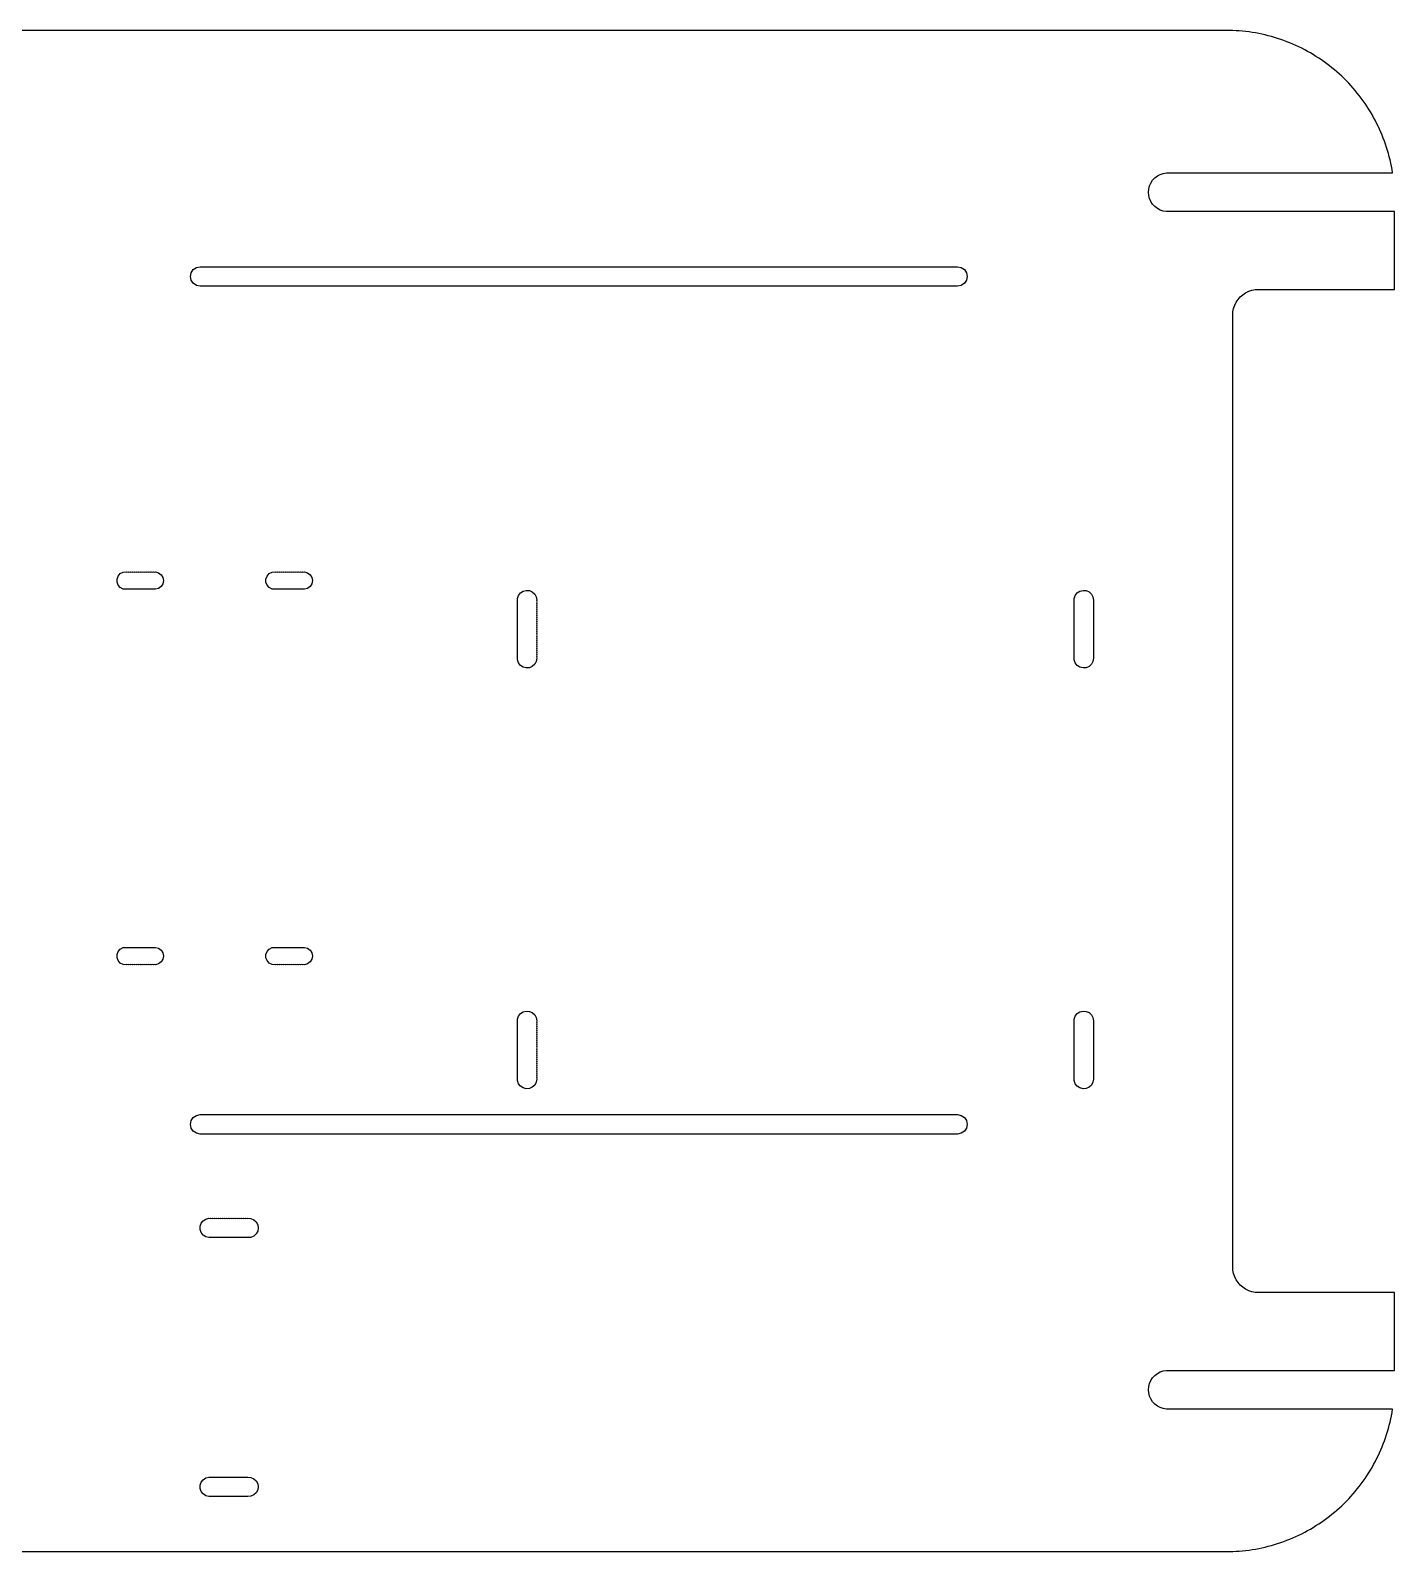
# Model space of a CAD drawing. Header units: metres. Extents: x 0 to 530, y -10 to 225.
# Drawn here: x 319.3 to 530, y -10 to 225 of the extents above; entities that cross this region are included whole.
import ezdxf

# ---------------------------------------------------------------- set-up
doc = ezdxf.new("R2010")
doc.units = ezdxf.units.M

msp = doc.modelspace()

# ---------------------------------------------------------------- linework, layer by layer
for p, q in [((504, 225), (26, 225)), ((504.504, 224.995), (504, 225)), ((505.008, 224.98), (504.504, 224.995)), ((505.512, 224.956), (505.008, 224.98)), ((506.015, 224.922), (505.512, 224.956)), ((506.517, 224.878), (506.015, 224.922)), ((507.018, 224.824), (506.517, 224.878)), ((507.519, 224.761), (507.018, 224.824)), ((508.017, 224.688), (507.519, 224.761)), ((508.515, 224.605), (508.017, 224.688)), ((509.011, 224.513), (508.515, 224.605)), ((509.504, 224.411), (509.011, 224.513)), ((509.996, 224.299), (509.504, 224.411)), ((510.485, 224.178), (509.996, 224.299)), ((510.972, 224.048), (510.485, 224.178)), ((511.457, 223.908), (510.972, 224.048)), ((511.938, 223.758), (511.457, 223.908)), ((512.417, 223.6), (511.938, 223.758)), ((512.893, 223.432), (512.417, 223.6)), ((513.365, 223.255), (512.893, 223.432)), ((513.833, 223.069), (513.365, 223.255)), ((514.298, 222.874), (513.833, 223.069)), ((514.759, 222.669), (514.298, 222.874)), ((515.216, 222.456), (514.759, 222.669)), ((515.669, 222.234), (515.216, 222.456)), ((516.117, 222.004), (515.669, 222.234)), ((516.561, 221.765), (516.117, 222.004)), ((517, 221.517), (516.561, 221.765)), ((517.434, 221.26), (517, 221.517)), ((517.863, 220.996), (517.434, 221.26)), ((518.287, 220.723), (517.863, 220.996)), ((518.706, 220.442), (518.287, 220.723)), ((519.119, 220.152), (518.706, 220.442)), ((519.526, 219.855), (519.119, 220.152)), ((519.928, 219.55), (519.526, 219.855)), ((520.323, 219.237), (519.928, 219.55)), ((520.712, 218.917), (520.323, 219.237)), ((521.096, 218.589), (520.712, 218.917)), ((521.472, 218.254), (521.096, 218.589)), ((521.842, 217.912), (521.472, 218.254)), ((522.206, 217.562), (521.842, 217.912)), ((522.562, 217.206), (522.206, 217.562)), ((522.912, 216.842), (522.562, 217.206)), ((523.254, 216.472), (522.912, 216.842)), ((523.589, 216.096), (523.254, 216.472)), ((523.917, 215.712), (523.589, 216.096)), ((524.237, 215.323), (523.917, 215.712)), ((524.55, 214.928), (524.237, 215.323)), ((524.855, 214.526), (524.55, 214.928)), ((525.152, 214.119), (524.855, 214.526)), ((525.442, 213.706), (525.152, 214.119)), ((525.723, 213.287), (525.442, 213.706)), ((525.996, 212.863), (525.723, 213.287)), ((526.26, 212.434), (525.996, 212.863)), ((526.517, 212), (526.26, 212.434)), ((526.765, 211.561), (526.517, 212)), ((527.004, 211.117), (526.765, 211.561)), ((527.234, 210.669), (527.004, 211.117)), ((527.456, 210.216), (527.234, 210.669)), ((527.669, 209.759), (527.456, 210.216)), ((527.874, 209.298), (527.669, 209.759)), ((528.069, 208.833), (527.874, 209.298)), ((528.255, 208.365), (528.069, 208.833)), ((528.432, 207.893), (528.255, 208.365)), ((528.6, 207.417), (528.432, 207.893)), ((528.758, 206.938), (528.6, 207.417)), ((528.908, 206.457), (528.758, 206.938)), ((529.048, 205.972), (528.908, 206.457)), ((529.178, 205.485), (529.048, 205.972)), ((529.299, 204.996), (529.178, 205.485)), ((529.411, 204.504), (529.299, 204.996)), ((529.513, 204.011), (529.411, 204.504)), ((492.633, 201.843), (492.968, 202.207)), ((492.968, 202.207), (493.359, 202.511)), ((493.359, 202.511), (493.795, 202.747)), ((493.795, 202.747), (494.264, 202.908)), ((494.264, 202.908), (494.752, 202.99)), ((494.752, 202.99), (529.692, 202.99)), ((529.605, 203.515), (529.513, 204.011)), ((529.688, 203.017), (529.605, 203.515)), ((529.692, 202.99), (529.688, 203.017)), ((492, 200), (492.041, 200.494)), ((492.041, 199.506), (492, 200)), ((492.041, 200.494), (492.163, 200.974)), ((492.163, 200.974), (492.362, 201.428)), ((492.362, 201.428), (492.633, 201.843)), ((492.163, 199.026), (492.041, 199.506)), ((492.362, 198.572), (492.163, 199.026)), ((492.633, 198.157), (492.362, 198.572)), ((492.968, 197.793), (492.633, 198.157)), ((493.359, 197.488), (492.968, 197.793)), ((493.795, 197.253), (493.359, 197.488)), ((494.264, 197.092), (493.795, 197.253)), ((494.752, 197.01), (494.264, 197.092)), ((530, 197.01), (494.752, 197.01)), ((530, 185), (530, 197.01)), ((344.114, 187.574), (344.439, 188.061)), ((344.439, 188.061), (344.926, 188.386)), ((344.926, 188.386), (345.5, 188.5)), ((345.5, 188.5), (462.5, 188.5)), ((462.5, 188.5), (463.074, 188.386)), ((463.074, 188.386), (463.561, 188.061)), ((463.561, 188.061), (463.886, 187.574)), ((344, 187), (344.114, 187.574)), ((344.114, 186.426), (344, 187)), ((344.439, 185.939), (344.114, 186.426)), ((344.926, 185.614), (344.439, 185.939)), ((463.561, 185.939), (463.074, 185.614)), ((463.886, 186.426), (463.561, 185.939)), ((463.886, 187.574), (464, 187)), ((464, 187), (463.886, 186.426)), ((345.5, 185.5), (344.926, 185.614)), ((462.5, 185.5), (345.5, 185.5)), ((463.074, 185.614), (462.5, 185.5)), ((505.536, 183), (505.827, 183.435)), ((505.827, 183.435), (506.172, 183.828)), ((506.172, 183.828), (506.565, 184.173)), ((506.565, 184.173), (507, 184.464)), ((507, 184.464), (507.469, 184.696)), ((507.469, 184.696), (507.965, 184.864)), ((507.965, 184.864), (508.478, 184.966)), ((508.478, 184.966), (509, 185)), ((509, 185), (530, 185)), ((505, 181), (505.034, 181.522)), ((505, 34), (505, 181)), ((505.034, 181.522), (505.136, 182.035)), ((505.136, 182.035), (505.304, 182.531)), ((505.304, 182.531), (505.536, 183)), ((332.852, 140.711), (333.186, 141.077)), ((333.186, 141.077), (333.631, 141.298)), ((333.631, 141.298), (334.125, 141.344)), ((334.125, 141.344), (334.198, 141.323)), ((334.198, 141.323), (334.425, 141.344)), ((334.425, 141.344), (334.498, 141.323)), ((334.498, 141.323), (334.725, 141.344)), ((334.725, 141.344), (334.798, 141.323)), ((334.798, 141.323), (335.025, 141.344)), ((335.025, 141.344), (335.098, 141.323)), ((335.098, 141.323), (335.325, 141.344)), ((335.325, 141.344), (335.398, 141.323)), ((335.398, 141.323), (335.625, 141.344)), ((335.625, 141.344), (335.698, 141.323)), ((335.698, 141.323), (335.925, 141.344)), ((335.925, 141.344), (335.998, 141.323)), ((335.998, 141.323), (336.225, 141.344)), ((336.225, 141.344), (336.298, 141.323)), ((336.298, 141.323), (336.525, 141.344)), ((336.525, 141.344), (336.598, 141.323)), ((336.598, 141.323), (336.825, 141.344)), ((336.825, 141.344), (336.898, 141.323)), ((336.898, 141.323), (337.125, 141.344)), ((337.125, 141.344), (337.198, 141.323)), ((337.198, 141.323), (337.425, 141.344)), ((337.425, 141.344), (337.498, 141.323)), ((337.498, 141.323), (337.725, 141.344)), ((337.725, 141.344), (337.798, 141.323)), ((337.798, 141.323), (338.025, 141.344)), ((338.025, 141.344), (338.098, 141.323)), ((338.098, 141.323), (338.325, 141.344)), ((338.325, 141.344), (338.398, 141.323)), ((338.398, 141.323), (338.625, 141.344)), ((338.625, 141.344), (339.102, 141.208)), ((339.102, 141.208), (339.498, 140.909)), ((355.852, 140.711), (356.186, 141.077)), ((356.186, 141.077), (356.631, 141.298)), ((356.631, 141.298), (357.125, 141.344)), ((357.125, 141.344), (357.198, 141.323)), ((357.198, 141.323), (357.425, 141.344)), ((357.425, 141.344), (357.498, 141.323)), ((357.498, 141.323), (357.725, 141.344)), ((357.725, 141.344), (357.798, 141.323)), ((357.798, 141.323), (358.025, 141.344)), ((358.025, 141.344), (358.098, 141.323)), ((358.098, 141.323), (358.325, 141.344)), ((358.325, 141.344), (358.398, 141.323)), ((358.398, 141.323), (358.625, 141.344)), ((358.625, 141.344), (358.698, 141.323)), ((358.698, 141.323), (358.925, 141.344)), ((358.925, 141.344), (358.998, 141.323)), ((358.998, 141.323), (359.225, 141.344)), ((359.225, 141.344), (359.298, 141.323)), ((359.298, 141.323), (359.525, 141.344)), ((359.525, 141.344), (359.598, 141.323)), ((359.598, 141.323), (359.825, 141.344)), ((359.825, 141.344), (359.898, 141.323)), ((359.898, 141.323), (360.125, 141.344)), ((360.125, 141.344), (360.198, 141.323)), ((360.198, 141.323), (360.425, 141.344)), ((360.425, 141.344), (360.498, 141.323)), ((360.498, 141.323), (360.725, 141.344)), ((360.725, 141.344), (360.798, 141.323)), ((360.798, 141.323), (361.025, 141.344)), ((361.025, 141.344), (361.098, 141.323)), ((361.098, 141.323), (361.325, 141.344)), ((361.325, 141.344), (361.398, 141.323)), ((361.398, 141.323), (361.625, 141.344)), ((361.625, 141.344), (362.102, 141.208)), ((362.102, 141.208), (362.498, 140.909)), ((332.673, 140.248), (332.852, 140.711)), ((332.673, 139.752), (332.673, 140.248)), ((332.852, 139.289), (332.673, 139.752)), ((333.186, 138.923), (332.852, 139.289)), ((333.631, 138.702), (333.186, 138.923)), ((334.125, 138.656), (333.631, 138.702)), ((334.198, 138.677), (334.125, 138.656)), ((334.425, 138.656), (334.198, 138.677)), ((334.498, 138.677), (334.425, 138.656)), ((334.725, 138.656), (334.498, 138.677)), ((334.798, 138.677), (334.725, 138.656)), ((335.025, 138.656), (334.798, 138.677)), ((335.098, 138.677), (335.025, 138.656)), ((335.325, 138.656), (335.098, 138.677)), ((335.398, 138.677), (335.325, 138.656)), ((335.625, 138.656), (335.398, 138.677)), ((335.698, 138.677), (335.625, 138.656)), ((335.925, 138.656), (335.698, 138.677)), ((335.998, 138.677), (335.925, 138.656)), ((336.225, 138.656), (335.998, 138.677)), ((336.298, 138.677), (336.225, 138.656)), ((336.525, 138.656), (336.298, 138.677)), ((336.598, 138.677), (336.525, 138.656)), ((336.825, 138.656), (336.598, 138.677)), ((336.898, 138.677), (336.825, 138.656)), ((337.125, 138.656), (336.898, 138.677)), ((337.198, 138.677), (337.125, 138.656)), ((337.425, 138.656), (337.198, 138.677)), ((337.498, 138.677), (337.425, 138.656)), ((337.725, 138.656), (337.498, 138.677)), ((337.798, 138.677), (337.725, 138.656)), ((338.025, 138.656), (337.798, 138.677)), ((338.098, 138.677), (338.025, 138.656)), ((338.325, 138.656), (338.098, 138.677)), ((338.398, 138.677), (338.325, 138.656)), ((338.625, 138.656), (338.398, 138.677)), ((339.102, 138.792), (338.625, 138.656)), ((339.498, 139.09), (339.102, 138.792)), ((339.498, 140.909), (339.759, 140.488)), ((339.759, 139.512), (339.498, 139.09)), ((339.759, 140.488), (339.85, 140)), ((339.85, 140), (339.759, 139.512)), ((355.673, 140.248), (355.852, 140.711)), ((355.673, 139.752), (355.673, 140.248)), ((355.852, 139.289), (355.673, 139.752)), ((356.186, 138.923), (355.852, 139.289)), ((356.631, 138.702), (356.186, 138.923)), ((357.125, 138.656), (356.631, 138.702)), ((357.198, 138.677), (357.125, 138.656)), ((357.425, 138.656), (357.198, 138.677)), ((357.498, 138.677), (357.425, 138.656)), ((357.725, 138.656), (357.498, 138.677)), ((357.798, 138.677), (357.725, 138.656)), ((358.025, 138.656), (357.798, 138.677)), ((358.098, 138.677), (358.025, 138.656)), ((358.325, 138.656), (358.098, 138.677)), ((358.398, 138.677), (358.325, 138.656)), ((358.625, 138.656), (358.398, 138.677)), ((358.698, 138.677), (358.625, 138.656)), ((358.925, 138.656), (358.698, 138.677)), ((358.998, 138.677), (358.925, 138.656)), ((359.225, 138.656), (358.998, 138.677)), ((359.298, 138.677), (359.225, 138.656)), ((359.525, 138.656), (359.298, 138.677)), ((359.598, 138.677), (359.525, 138.656)), ((359.825, 138.656), (359.598, 138.677)), ((359.898, 138.677), (359.825, 138.656)), ((360.125, 138.656), (359.898, 138.677)), ((360.198, 138.677), (360.125, 138.656)), ((360.425, 138.656), (360.198, 138.677)), ((360.498, 138.677), (360.425, 138.656)), ((360.725, 138.656), (360.498, 138.677)), ((360.798, 138.677), (360.725, 138.656)), ((361.025, 138.656), (360.798, 138.677)), ((361.098, 138.677), (361.025, 138.656)), ((361.325, 138.656), (361.098, 138.677)), ((361.398, 138.677), (361.325, 138.656)), ((361.625, 138.656), (361.398, 138.677)), ((362.102, 138.792), (361.625, 138.656)), ((362.498, 139.09), (362.102, 138.792)), ((362.498, 140.909), (362.759, 140.488)), ((362.759, 139.512), (362.498, 139.09)), ((362.759, 140.488), (362.85, 140)), ((362.85, 140), (362.759, 139.512)), ((394.52, 137.247), (394.681, 137.714)), ((394.52, 127.753), (394.52, 137.247)), ((394.681, 137.714), (394.984, 138.104)), ((394.984, 138.104), (395.397, 138.374)), ((395.397, 138.374), (395.876, 138.495)), ((395.876, 138.495), (396.368, 138.454)), ((396.368, 138.454), (396.82, 138.256)), ((396.82, 138.256), (397.184, 137.921)), ((397.184, 137.921), (397.419, 137.487)), ((397.419, 137.487), (397.5, 137)), ((397.5, 137), (397.475, 136.85)), ((397.475, 136.85), (397.5, 136.7)), ((397.5, 136.7), (397.475, 136.55)), ((397.475, 136.55), (397.5, 136.4)), ((397.5, 136.4), (397.475, 136.25)), ((480.52, 137.247), (480.681, 137.714)), ((480.52, 127.753), (480.52, 137.247)), ((480.681, 137.714), (480.984, 138.104)), ((480.984, 138.104), (481.397, 138.374)), ((481.397, 138.374), (481.876, 138.495)), ((481.876, 138.495), (482.368, 138.454)), ((482.368, 138.454), (482.82, 138.256)), ((482.82, 138.256), (483.184, 137.921)), ((483.184, 137.921), (483.419, 137.487)), ((483.419, 137.487), (483.5, 137)), ((483.5, 137), (483.475, 136.85)), ((483.475, 136.85), (483.5, 136.7)), ((483.5, 136.7), (483.475, 136.55)), ((483.475, 136.55), (483.5, 136.4)), ((483.5, 136.4), (483.475, 136.25)), ((397.475, 136.25), (397.5, 136.1)), ((397.5, 136.1), (397.475, 135.95)), ((397.475, 135.95), (397.5, 135.8)), ((397.5, 135.8), (397.475, 135.65)), ((397.475, 135.65), (397.5, 135.5)), ((397.5, 135.5), (397.475, 135.35)), ((397.475, 135.35), (397.5, 135.2)), ((397.5, 135.2), (397.475, 135.05)), ((397.475, 135.05), (397.5, 134.9)), ((397.5, 134.9), (397.475, 134.75)), ((397.475, 134.75), (397.5, 134.6)), ((397.5, 134.6), (397.475, 134.45)), ((397.475, 134.45), (397.5, 134.3)), ((397.5, 134.3), (397.475, 134.15)), ((397.475, 134.15), (397.5, 134)), ((397.5, 134), (397.475, 133.85)), ((483.475, 136.25), (483.5, 136.1)), ((483.5, 136.1), (483.475, 135.95)), ((483.475, 135.95), (483.5, 135.8)), ((483.5, 135.8), (483.475, 135.65)), ((483.475, 135.65), (483.5, 135.5)), ((483.5, 135.5), (483.475, 135.35)), ((483.475, 135.35), (483.5, 135.2)), ((483.5, 135.2), (483.475, 135.05)), ((483.475, 135.05), (483.5, 134.9)), ((483.5, 134.9), (483.475, 134.75)), ((483.475, 134.75), (483.5, 134.6)), ((483.5, 134.6), (483.475, 134.45)), ((483.475, 134.45), (483.5, 134.3)), ((483.5, 134.3), (483.475, 134.15)), ((483.475, 134.15), (483.5, 134)), ((483.5, 134), (483.475, 133.85)), ((397.475, 133.85), (397.5, 133.7)), ((397.5, 133.7), (397.475, 133.55)), ((397.475, 133.55), (397.5, 133.4)), ((397.5, 133.4), (397.475, 133.25)), ((397.475, 133.25), (397.5, 133.1)), ((397.5, 133.1), (397.475, 132.95)), ((397.475, 132.95), (397.5, 132.8)), ((397.5, 132.8), (397.475, 132.65)), ((397.475, 132.65), (397.5, 132.5)), ((397.5, 132.5), (397.475, 132.35)), ((397.475, 132.35), (397.5, 132.2)), ((397.5, 132.2), (397.475, 132.05)), ((397.475, 132.05), (397.5, 131.9)), ((397.5, 131.9), (397.475, 131.75)), ((397.475, 131.75), (397.5, 131.6)), ((483.475, 133.85), (483.5, 133.7)), ((483.5, 133.7), (483.475, 133.55)), ((483.475, 133.55), (483.5, 133.4)), ((483.5, 133.4), (483.475, 133.25)), ((483.475, 133.25), (483.5, 133.1)), ((483.5, 133.1), (483.475, 132.95)), ((483.475, 132.95), (483.5, 132.8)), ((483.5, 132.8), (483.475, 132.65)), ((483.475, 132.65), (483.5, 132.5)), ((483.5, 132.5), (483.475, 132.35)), ((483.475, 132.35), (483.5, 132.2)), ((483.5, 132.2), (483.475, 132.05)), ((483.475, 132.05), (483.5, 131.9)), ((483.5, 131.9), (483.475, 131.75)), ((483.475, 131.75), (483.5, 131.6)), ((397.5, 131.6), (397.475, 131.45)), ((397.475, 131.45), (397.5, 131.3)), ((397.5, 131.3), (397.475, 131.15)), ((397.475, 131.15), (397.5, 131)), ((397.5, 131), (397.475, 130.85)), ((397.475, 130.85), (397.5, 130.7)), ((397.5, 130.7), (397.475, 130.55)), ((397.475, 130.55), (397.5, 130.4)), ((397.5, 130.4), (397.475, 130.25)), ((397.475, 130.25), (397.5, 130.1)), ((397.5, 130.1), (397.475, 129.95)), ((397.475, 129.95), (397.5, 129.8)), ((397.5, 129.8), (397.475, 129.65)), ((397.475, 129.65), (397.5, 129.5)), ((397.5, 129.5), (397.475, 129.35)), ((397.475, 129.35), (397.5, 129.2)), ((483.5, 131.6), (483.475, 131.45)), ((483.475, 131.45), (483.5, 131.3)), ((483.5, 131.3), (483.475, 131.15)), ((483.475, 131.15), (483.5, 131)), ((483.5, 131), (483.475, 130.85)), ((483.475, 130.85), (483.5, 130.7)), ((483.5, 130.7), (483.475, 130.55)), ((483.475, 130.55), (483.5, 130.4)), ((483.5, 130.4), (483.475, 130.25)), ((483.475, 130.25), (483.5, 130.1)), ((483.5, 130.1), (483.475, 129.95)), ((483.475, 129.95), (483.5, 129.8)), ((483.5, 129.8), (483.475, 129.65)), ((483.475, 129.65), (483.5, 129.5)), ((483.5, 129.5), (483.475, 129.35)), ((483.475, 129.35), (483.5, 129.2)), ((394.681, 127.286), (394.52, 127.753)), ((394.984, 126.896), (394.681, 127.286)), ((397.184, 127.079), (396.82, 126.744)), ((397.419, 127.513), (397.184, 127.079)), ((397.5, 128), (397.419, 127.513)), ((397.5, 129.2), (397.475, 129.05)), ((397.475, 129.05), (397.5, 128.9)), ((397.5, 128.9), (397.475, 128.75)), ((397.475, 128.75), (397.5, 128.6)), ((397.5, 128.6), (397.475, 128.45)), ((397.475, 128.45), (397.5, 128.3)), ((397.5, 128.3), (397.475, 128.15)), ((397.475, 128.15), (397.5, 128)), ((480.681, 127.286), (480.52, 127.753)), ((480.984, 126.896), (480.681, 127.286)), ((483.184, 127.079), (482.82, 126.744)), ((483.419, 127.513), (483.184, 127.079)), ((483.5, 128), (483.419, 127.513)), ((483.5, 129.2), (483.475, 129.05)), ((483.475, 129.05), (483.5, 128.9)), ((483.5, 128.9), (483.475, 128.75)), ((483.475, 128.75), (483.5, 128.6)), ((483.5, 128.6), (483.475, 128.45)), ((483.475, 128.45), (483.5, 128.3)), ((483.5, 128.3), (483.475, 128.15)), ((483.475, 128.15), (483.5, 128)), ((395.397, 126.626), (394.984, 126.896)), ((395.876, 126.505), (395.397, 126.626)), ((396.368, 126.546), (395.876, 126.505)), ((396.82, 126.744), (396.368, 126.546)), ((481.397, 126.626), (480.984, 126.896)), ((481.876, 126.505), (481.397, 126.626)), ((482.368, 126.546), (481.876, 126.505)), ((482.82, 126.744), (482.368, 126.546)), ((332.673, 82.248), (332.852, 82.7107)), ((332.852, 82.7107), (333.186, 83.0773)), ((333.186, 83.0773), (333.631, 83.2985)), ((333.631, 83.2985), (334.125, 83.3442)), ((334.125, 83.3442), (334.198, 83.3233)), ((334.198, 83.3233), (334.425, 83.3442)), ((334.425, 83.3442), (334.498, 83.3233)), ((334.498, 83.3233), (334.725, 83.3442)), ((334.725, 83.3442), (334.798, 83.3233)), ((334.798, 83.3233), (335.025, 83.3442)), ((335.025, 83.3442), (335.098, 83.3233)), ((335.098, 83.3233), (335.325, 83.3442)), ((335.325, 83.3442), (335.398, 83.3233)), ((335.398, 83.3233), (335.625, 83.3442)), ((335.625, 83.3442), (335.698, 83.3233)), ((335.698, 83.3233), (335.925, 83.3442)), ((335.925, 83.3442), (335.998, 83.3233)), ((335.998, 83.3233), (336.225, 83.3442)), ((336.225, 83.3442), (336.298, 83.3233)), ((336.298, 83.3233), (336.525, 83.3442)), ((336.525, 83.3442), (336.598, 83.3233)), ((336.598, 83.3233), (336.825, 83.3442)), ((336.825, 83.3442), (336.898, 83.3233)), ((336.898, 83.3233), (337.125, 83.3442)), ((337.125, 83.3442), (337.198, 83.3233)), ((337.198, 83.3233), (337.425, 83.3442)), ((337.425, 83.3442), (337.498, 83.3233)), ((337.498, 83.3233), (337.725, 83.3442)), ((337.725, 83.3442), (337.798, 83.3233)), ((337.798, 83.3233), (338.025, 83.3442)), ((338.025, 83.3442), (338.098, 83.3233)), ((338.098, 83.3233), (338.325, 83.3442)), ((338.325, 83.3442), (338.398, 83.3233)), ((338.398, 83.3233), (338.625, 83.3442)), ((338.625, 83.3442), (339.102, 83.2085)), ((339.102, 83.2085), (339.498, 82.9095)), ((339.498, 82.9095), (339.759, 82.4877)), ((339.759, 82.4877), (339.85, 82)), ((355.673, 82.248), (355.852, 82.7107)), ((355.852, 82.7107), (356.186, 83.0773)), ((356.186, 83.0773), (356.631, 83.2985)), ((356.631, 83.2985), (357.125, 83.3442)), ((357.125, 83.3442), (357.198, 83.3233)), ((357.198, 83.3233), (357.425, 83.3442)), ((357.425, 83.3442), (357.498, 83.3233)), ((357.498, 83.3233), (357.725, 83.3442)), ((357.725, 83.3442), (357.798, 83.3233)), ((357.798, 83.3233), (358.025, 83.3442)), ((358.025, 83.3442), (358.098, 83.3233)), ((358.098, 83.3233), (358.325, 83.3442)), ((358.325, 83.3442), (358.398, 83.3233)), ((358.398, 83.3233), (358.625, 83.3442)), ((358.625, 83.3442), (358.698, 83.3233)), ((358.698, 83.3233), (358.925, 83.3442)), ((358.925, 83.3442), (358.998, 83.3233)), ((358.998, 83.3233), (359.225, 83.3442)), ((359.225, 83.3442), (359.298, 83.3233)), ((359.298, 83.3233), (359.525, 83.3442)), ((359.525, 83.3442), (359.598, 83.3233)), ((359.598, 83.3233), (359.825, 83.3442)), ((359.825, 83.3442), (359.898, 83.3233)), ((359.898, 83.3233), (360.125, 83.3442)), ((360.125, 83.3442), (360.198, 83.3233)), ((360.198, 83.3233), (360.425, 83.3442)), ((360.425, 83.3442), (360.498, 83.3233)), ((360.498, 83.3233), (360.725, 83.3442)), ((360.725, 83.3442), (360.798, 83.3233)), ((360.798, 83.3233), (361.025, 83.3442)), ((361.025, 83.3442), (361.098, 83.3233)), ((361.098, 83.3233), (361.325, 83.3442)), ((361.325, 83.3442), (361.398, 83.3233)), ((361.398, 83.3233), (361.625, 83.3442)), ((361.625, 83.3442), (362.102, 83.2085)), ((362.102, 83.2085), (362.498, 82.9095)), ((362.498, 82.9095), (362.759, 82.4877)), ((362.759, 82.4877), (362.85, 82)), ((332.673, 81.7519), (332.673, 82.248)), ((332.852, 81.2893), (332.673, 81.7519)), ((333.186, 80.9227), (332.852, 81.2893)), ((333.631, 80.7015), (333.186, 80.9227)), ((334.125, 80.6557), (333.631, 80.7015)), ((334.198, 80.6767), (334.125, 80.6557)), ((334.425, 80.6557), (334.198, 80.6767)), ((334.498, 80.6767), (334.425, 80.6557)), ((334.725, 80.6557), (334.498, 80.6767)), ((334.798, 80.6767), (334.725, 80.6557)), ((335.025, 80.6557), (334.798, 80.6767)), ((335.098, 80.6767), (335.025, 80.6557)), ((335.325, 80.6557), (335.098, 80.6767)), ((335.398, 80.6767), (335.325, 80.6557)), ((335.625, 80.6557), (335.398, 80.6767)), ((335.698, 80.6767), (335.625, 80.6557)), ((335.925, 80.6557), (335.698, 80.6767)), ((335.998, 80.6767), (335.925, 80.6557)), ((336.225, 80.6557), (335.998, 80.6767)), ((336.298, 80.6767), (336.225, 80.6557)), ((336.525, 80.6557), (336.298, 80.6767)), ((336.598, 80.6767), (336.525, 80.6557)), ((336.825, 80.6557), (336.598, 80.6767)), ((336.898, 80.6767), (336.825, 80.6557)), ((337.125, 80.6557), (336.898, 80.6767)), ((337.198, 80.6767), (337.125, 80.6557)), ((337.425, 80.6557), (337.198, 80.6767)), ((337.498, 80.6767), (337.425, 80.6557)), ((337.725, 80.6557), (337.498, 80.6767)), ((337.798, 80.6767), (337.725, 80.6557)), ((338.025, 80.6557), (337.798, 80.6767)), ((338.098, 80.6767), (338.025, 80.6557)), ((338.325, 80.6557), (338.098, 80.6767)), ((338.398, 80.6767), (338.325, 80.6557)), ((338.625, 80.6557), (338.398, 80.6767)), ((339.102, 80.7915), (338.625, 80.6557)), ((339.498, 81.0905), (339.102, 80.7915)), ((339.759, 81.5123), (339.498, 81.0905)), ((339.85, 82), (339.759, 81.5123)), ((355.673, 81.7519), (355.673, 82.248)), ((355.852, 81.2893), (355.673, 81.7519)), ((356.186, 80.9227), (355.852, 81.2893)), ((356.631, 80.7015), (356.186, 80.9227)), ((357.125, 80.6557), (356.631, 80.7015)), ((357.198, 80.6767), (357.125, 80.6557)), ((357.425, 80.6557), (357.198, 80.6767)), ((357.498, 80.6767), (357.425, 80.6557)), ((357.725, 80.6557), (357.498, 80.6767)), ((357.798, 80.6767), (357.725, 80.6557)), ((358.025, 80.6557), (357.798, 80.6767)), ((358.098, 80.6767), (358.025, 80.6557)), ((358.325, 80.6557), (358.098, 80.6767)), ((358.398, 80.6767), (358.325, 80.6557)), ((358.625, 80.6557), (358.398, 80.6767)), ((358.698, 80.6767), (358.625, 80.6557)), ((358.925, 80.6557), (358.698, 80.6767)), ((358.998, 80.6767), (358.925, 80.6557)), ((359.225, 80.6557), (358.998, 80.6767)), ((359.298, 80.6767), (359.225, 80.6557)), ((359.525, 80.6557), (359.298, 80.6767)), ((359.598, 80.6767), (359.525, 80.6557)), ((359.825, 80.6557), (359.598, 80.6767)), ((359.898, 80.6767), (359.825, 80.6557)), ((360.125, 80.6557), (359.898, 80.6767)), ((360.198, 80.6767), (360.125, 80.6557)), ((360.425, 80.6557), (360.198, 80.6767)), ((360.498, 80.6767), (360.425, 80.6557)), ((360.725, 80.6557), (360.498, 80.6767)), ((360.798, 80.6767), (360.725, 80.6557)), ((361.025, 80.6557), (360.798, 80.6767)), ((361.098, 80.6767), (361.025, 80.6557)), ((361.325, 80.6557), (361.098, 80.6767)), ((361.398, 80.6767), (361.325, 80.6557)), ((361.625, 80.6557), (361.398, 80.6767)), ((362.102, 80.7915), (361.625, 80.6557)), ((362.498, 81.0905), (362.102, 80.7915)), ((362.759, 81.5123), (362.498, 81.0905)), ((362.85, 82), (362.759, 81.5123)), ((394.681, 72.7139), (394.984, 73.1036)), ((394.984, 73.1036), (395.397, 73.3737)), ((395.397, 73.3737), (395.876, 73.4949)), ((395.876, 73.4949), (396.368, 73.4541)), ((396.368, 73.4541), (396.82, 73.2557)), ((396.82, 73.2557), (397.184, 72.9213)), ((397.184, 72.9213), (397.419, 72.487)), ((480.681, 72.7139), (480.984, 73.1036)), ((480.984, 73.1036), (481.397, 73.3737)), ((481.397, 73.3737), (481.876, 73.4949)), ((481.876, 73.4949), (482.368, 73.4541)), ((482.368, 73.4541), (482.82, 73.2557)), ((482.82, 73.2557), (483.184, 72.9213)), ((483.184, 72.9213), (483.419, 72.487)), ((394.52, 72.2469), (394.681, 72.7139)), ((394.52, 62.7531), (394.52, 72.2469)), ((397.419, 72.487), (397.5, 72)), ((397.5, 72), (397.475, 71.85)), ((397.475, 71.85), (397.5, 71.7)), ((397.5, 71.7), (397.475, 71.55)), ((397.475, 71.55), (397.5, 71.4)), ((397.5, 71.4), (397.475, 71.25)), ((397.475, 71.25), (397.5, 71.1)), ((397.5, 71.1), (397.475, 70.95)), ((397.475, 70.95), (397.5, 70.8)), ((397.5, 70.8), (397.475, 70.65)), ((397.475, 70.65), (397.5, 70.5)), ((397.5, 70.5), (397.475, 70.35)), ((480.52, 72.2469), (480.681, 72.7139)), ((480.52, 62.7531), (480.52, 72.2469)), ((483.419, 72.487), (483.5, 72)), ((483.5, 72), (483.475, 71.85)), ((483.475, 71.85), (483.5, 71.7)), ((483.5, 71.7), (483.475, 71.55)), ((483.475, 71.55), (483.5, 71.4)), ((483.5, 71.4), (483.475, 71.25)), ((483.475, 71.25), (483.5, 71.1)), ((483.5, 71.1), (483.475, 70.95)), ((483.475, 70.95), (483.5, 70.8)), ((483.5, 70.8), (483.475, 70.65)), ((483.475, 70.65), (483.5, 70.5)), ((483.5, 70.5), (483.475, 70.35)), ((397.475, 70.35), (397.5, 70.2)), ((397.5, 70.2), (397.475, 70.05)), ((397.475, 70.05), (397.5, 69.9)), ((397.5, 69.9), (397.475, 69.75)), ((397.475, 69.75), (397.5, 69.6)), ((397.5, 69.6), (397.475, 69.45)), ((397.475, 69.45), (397.5, 69.3)), ((397.5, 69.3), (397.475, 69.15)), ((397.475, 69.15), (397.5, 69)), ((397.5, 69), (397.475, 68.85)), ((397.475, 68.85), (397.5, 68.7)), ((397.5, 68.7), (397.475, 68.55)), ((397.475, 68.55), (397.5, 68.4)), ((397.5, 68.4), (397.475, 68.25)), ((397.475, 68.25), (397.5, 68.1)), ((483.475, 70.35), (483.5, 70.2)), ((483.5, 70.2), (483.475, 70.05)), ((483.475, 70.05), (483.5, 69.9)), ((483.5, 69.9), (483.475, 69.75)), ((483.475, 69.75), (483.5, 69.6)), ((483.5, 69.6), (483.475, 69.45)), ((483.475, 69.45), (483.5, 69.3)), ((483.5, 69.3), (483.475, 69.15)), ((483.475, 69.15), (483.5, 69)), ((483.5, 69), (483.475, 68.85)), ((483.475, 68.85), (483.5, 68.7)), ((483.5, 68.7), (483.475, 68.55)), ((483.475, 68.55), (483.5, 68.4)), ((483.5, 68.4), (483.475, 68.25)), ((483.475, 68.25), (483.5, 68.1)), ((397.5, 68.1), (397.475, 67.95)), ((397.475, 67.95), (397.5, 67.8)), ((397.5, 67.8), (397.475, 67.65)), ((397.475, 67.65), (397.5, 67.5)), ((397.5, 67.5), (397.475, 67.35)), ((397.475, 67.35), (397.5, 67.2)), ((397.5, 67.2), (397.475, 67.05)), ((397.475, 67.05), (397.5, 66.9)), ((397.5, 66.9), (397.475, 66.75)), ((397.475, 66.75), (397.5, 66.6)), ((397.5, 66.6), (397.475, 66.45)), ((397.475, 66.45), (397.5, 66.3)), ((397.5, 66.3), (397.475, 66.15)), ((397.475, 66.15), (397.5, 66)), ((397.5, 66), (397.475, 65.85)), ((397.475, 65.85), (397.5, 65.7)), ((483.5, 68.1), (483.475, 67.95)), ((483.475, 67.95), (483.5, 67.8)), ((483.5, 67.8), (483.475, 67.65)), ((483.475, 67.65), (483.5, 67.5)), ((483.5, 67.5), (483.475, 67.35)), ((483.475, 67.35), (483.5, 67.2)), ((483.5, 67.2), (483.475, 67.05)), ((483.475, 67.05), (483.5, 66.9)), ((483.5, 66.9), (483.475, 66.75)), ((483.475, 66.75), (483.5, 66.6)), ((483.5, 66.6), (483.475, 66.45)), ((483.475, 66.45), (483.5, 66.3)), ((483.5, 66.3), (483.475, 66.15)), ((483.475, 66.15), (483.5, 66)), ((483.5, 66), (483.475, 65.85)), ((483.475, 65.85), (483.5, 65.7)), ((397.5, 65.7), (397.475, 65.55)), ((397.475, 65.55), (397.5, 65.4)), ((397.5, 65.4), (397.475, 65.25)), ((397.475, 65.25), (397.5, 65.1)), ((397.5, 65.1), (397.475, 64.95)), ((397.475, 64.95), (397.5, 64.8)), ((397.5, 64.8), (397.475, 64.65)), ((397.475, 64.65), (397.5, 64.5)), ((397.5, 64.5), (397.475, 64.35)), ((397.475, 64.35), (397.5, 64.2)), ((397.5, 64.2), (397.475, 64.05)), ((397.475, 64.05), (397.5, 63.9)), ((397.5, 63.9), (397.475, 63.75)), ((397.475, 63.75), (397.5, 63.6)), ((397.5, 63.6), (397.475, 63.45)), ((397.475, 63.45), (397.5, 63.3)), ((483.5, 65.7), (483.475, 65.55)), ((483.475, 65.55), (483.5, 65.4)), ((483.5, 65.4), (483.475, 65.25)), ((483.475, 65.25), (483.5, 65.1)), ((483.5, 65.1), (483.475, 64.95)), ((483.475, 64.95), (483.5, 64.8)), ((483.5, 64.8), (483.475, 64.65)), ((483.475, 64.65), (483.5, 64.5)), ((483.5, 64.5), (483.475, 64.35)), ((483.475, 64.35), (483.5, 64.2)), ((483.5, 64.2), (483.475, 64.05)), ((483.475, 64.05), (483.5, 63.9)), ((483.5, 63.9), (483.475, 63.75)), ((483.475, 63.75), (483.5, 63.6)), ((483.5, 63.6), (483.475, 63.45)), ((483.475, 63.45), (483.5, 63.3)), ((394.681, 62.2861), (394.52, 62.7531)), ((394.984, 61.8964), (394.681, 62.2861)), ((395.397, 61.6263), (394.984, 61.8964)), ((395.876, 61.5051), (395.397, 61.6263)), ((396.368, 61.5459), (395.876, 61.5051)), ((396.82, 61.7442), (396.368, 61.5459)), ((397.184, 62.0787), (396.82, 61.7442)), ((397.419, 62.5129), (397.184, 62.0787)), ((397.5, 63), (397.419, 62.5129)), ((397.5, 63.3), (397.475, 63.15)), ((397.475, 63.15), (397.5, 63)), ((480.681, 62.2861), (480.52, 62.7531)), ((480.984, 61.8964), (480.681, 62.2861)), ((481.397, 61.6263), (480.984, 61.8964)), ((481.876, 61.5051), (481.397, 61.6263)), ((482.368, 61.5459), (481.876, 61.5051)), ((482.82, 61.7442), (482.368, 61.5459)), ((483.184, 62.0787), (482.82, 61.7442)), ((483.419, 62.5129), (483.184, 62.0787)), ((483.5, 63), (483.419, 62.5129)), ((483.5, 63.3), (483.475, 63.15)), ((483.475, 63.15), (483.5, 63)), ((344, 56), (344.114, 56.574)), ((344.114, 56.574), (344.439, 57.0607)), ((344.439, 57.0607), (344.926, 57.3858)), ((344.926, 57.3858), (345.5, 57.5)), ((345.5, 57.5), (462.5, 57.5)), ((462.5, 57.5), (463.074, 57.3858)), ((463.074, 57.3858), (463.561, 57.0607)), ((463.561, 57.0607), (463.886, 56.574)), ((463.886, 56.574), (464, 56)), ((344.114, 55.426), (344, 56)), ((344.439, 54.9393), (344.114, 55.426)), ((344.926, 54.6142), (344.439, 54.9393)), ((345.5, 54.5), (344.926, 54.6142)), ((462.5, 54.5), (345.5, 54.5)), ((463.074, 54.6142), (462.5, 54.5)), ((463.561, 54.9393), (463.074, 54.6142)), ((463.886, 55.426), (463.561, 54.9393)), ((464, 56), (463.886, 55.426)), ((345.52, 40.2469), (345.681, 40.7139)), ((345.52, 39.7531), (345.52, 40.2469)), ((345.681, 40.7139), (345.984, 41.1036)), ((345.984, 41.1036), (346.397, 41.3737)), ((346.397, 41.3737), (346.876, 41.4949)), ((346.876, 41.4949), (347.102, 41.4761)), ((347.102, 41.4761), (347.176, 41.4949)), ((347.176, 41.4949), (347.402, 41.4761)), ((347.402, 41.4761), (347.476, 41.4949)), ((347.476, 41.4949), (347.702, 41.4761)), ((347.702, 41.4761), (347.776, 41.4949)), ((347.776, 41.4949), (348.002, 41.4761)), ((348.002, 41.4761), (348.076, 41.4949)), ((348.076, 41.4949), (348.302, 41.4761)), ((348.302, 41.4761), (348.376, 41.4949)), ((348.376, 41.4949), (348.602, 41.4761)), ((348.602, 41.4761), (348.676, 41.4949)), ((348.676, 41.4949), (348.902, 41.4761)), ((348.902, 41.4761), (348.976, 41.4949)), ((348.976, 41.4949), (349.202, 41.4761)), ((349.202, 41.4761), (349.276, 41.4949)), ((349.276, 41.4949), (349.502, 41.4761)), ((349.502, 41.4761), (349.576, 41.4949)), ((349.576, 41.4949), (349.802, 41.4761)), ((349.802, 41.4761), (349.876, 41.4949)), ((349.876, 41.4949), (350.102, 41.4761)), ((350.102, 41.4761), (350.176, 41.4949)), ((350.176, 41.4949), (350.402, 41.4761)), ((350.402, 41.4761), (350.476, 41.4949)), ((350.476, 41.4949), (350.702, 41.4761)), ((350.702, 41.4761), (350.776, 41.4949)), ((350.776, 41.4949), (351.002, 41.4761)), ((351.002, 41.4761), (351.076, 41.4949)), ((351.076, 41.4949), (351.302, 41.4761)), ((351.302, 41.4761), (351.376, 41.4949)), ((351.376, 41.4949), (351.602, 41.4761)), ((351.602, 41.4761), (351.676, 41.4949)), ((351.676, 41.4949), (351.902, 41.4761)), ((351.902, 41.4761), (351.976, 41.4949)), ((351.976, 41.4949), (352.202, 41.4761)), ((352.202, 41.4761), (352.276, 41.4949)), ((352.276, 41.4949), (352.502, 41.4761)), ((352.502, 41.4761), (352.576, 41.4949)), ((352.576, 41.4949), (352.802, 41.4761)), ((352.802, 41.4761), (352.876, 41.4949)), ((352.876, 41.4949), (353.368, 41.4541)), ((353.368, 41.4541), (353.82, 41.2557)), ((353.82, 41.2557), (354.184, 40.9213)), ((354.184, 40.9213), (354.419, 40.487)), ((354.419, 40.487), (354.5, 40)), ((354.5, 40), (354.419, 39.5129)), ((345.681, 39.2861), (345.52, 39.7531)), ((345.984, 38.8964), (345.681, 39.2861)), ((346.397, 38.6263), (345.984, 38.8964)), ((346.876, 38.5051), (346.397, 38.6263)), ((347.102, 38.5238), (346.876, 38.5051)), ((347.176, 38.5051), (347.102, 38.5238)), ((347.402, 38.5238), (347.176, 38.5051)), ((347.476, 38.5051), (347.402, 38.5238)), ((347.702, 38.5238), (347.476, 38.5051)), ((347.776, 38.5051), (347.702, 38.5238)), ((348.002, 38.5238), (347.776, 38.5051)), ((348.076, 38.5051), (348.002, 38.5238)), ((348.302, 38.5238), (348.076, 38.5051)), ((348.376, 38.5051), (348.302, 38.5238)), ((348.602, 38.5238), (348.376, 38.5051)), ((348.676, 38.5051), (348.602, 38.5238)), ((348.902, 38.5238), (348.676, 38.5051)), ((348.976, 38.5051), (348.902, 38.5238)), ((349.202, 38.5238), (348.976, 38.5051)), ((349.276, 38.5051), (349.202, 38.5238)), ((349.502, 38.5238), (349.276, 38.5051)), ((349.576, 38.5051), (349.502, 38.5238)), ((349.802, 38.5238), (349.576, 38.5051)), ((349.876, 38.5051), (349.802, 38.5238)), ((350.102, 38.5238), (349.876, 38.5051)), ((350.176, 38.5051), (350.102, 38.5238)), ((350.402, 38.5238), (350.176, 38.5051)), ((350.476, 38.5051), (350.402, 38.5238)), ((350.702, 38.5238), (350.476, 38.5051)), ((350.776, 38.5051), (350.702, 38.5238)), ((351.002, 38.5238), (350.776, 38.5051)), ((351.076, 38.5051), (351.002, 38.5238)), ((351.302, 38.5238), (351.076, 38.5051)), ((351.376, 38.5051), (351.302, 38.5238)), ((351.602, 38.5238), (351.376, 38.5051)), ((351.676, 38.5051), (351.602, 38.5238)), ((351.902, 38.5238), (351.676, 38.5051)), ((351.976, 38.5051), (351.902, 38.5238)), ((352.202, 38.5238), (351.976, 38.5051)), ((352.276, 38.5051), (352.202, 38.5238)), ((352.502, 38.5238), (352.276, 38.5051)), ((352.576, 38.5051), (352.502, 38.5238)), ((352.802, 38.5238), (352.576, 38.5051)), ((352.876, 38.5051), (352.802, 38.5238)), ((353.368, 38.5459), (352.876, 38.5051)), ((353.82, 38.7442), (353.368, 38.5459)), ((354.184, 39.0787), (353.82, 38.7442)), ((354.419, 39.5129), (354.184, 39.0787)), ((505.034, 33.4779), (505, 34)), ((505.136, 32.9647), (505.034, 33.4779)), ((505.304, 32.4693), (505.136, 32.9647)), ((505.536, 32), (505.304, 32.4693)), ((505.827, 31.565), (505.536, 32)), ((506.172, 31.1716), (505.827, 31.565)), ((506.565, 30.8266), (506.172, 31.1716)), ((507, 30.5359), (506.565, 30.8266)), ((507.469, 30.3045), (507, 30.5359)), ((507.965, 30.1363), (507.469, 30.3045)), ((508.478, 30.0342), (507.965, 30.1363)), ((509, 30), (508.478, 30.0342)), ((530, 30), (509, 30)), ((530, 17.9897), (530, 30)), ((492.362, 16.4278), (492.633, 16.8426)), ((492.633, 16.8426), (492.968, 17.2072)), ((492.968, 17.2072), (493.359, 17.5115)), ((493.359, 17.5115), (493.795, 17.7473)), ((493.795, 17.7473), (494.264, 17.9082)), ((494.264, 17.9082), (494.752, 17.9897)), ((494.752, 17.9897), (530, 17.9897)), ((492, 15), (492.041, 15.4938)), ((492.041, 14.5062), (492, 15)), ((492.041, 15.4938), (492.163, 15.9741)), ((492.163, 14.0259), (492.041, 14.5062)), ((492.163, 15.9741), (492.362, 16.4278)), ((492.362, 13.5721), (492.163, 14.0259)), ((492.633, 13.1573), (492.362, 13.5721)), ((492.968, 12.7928), (492.633, 13.1573)), ((493.359, 12.4885), (492.968, 12.7928)), ((493.795, 12.2527), (493.359, 12.4885)), ((494.264, 12.0918), (493.795, 12.2527)), ((494.752, 12.0102), (494.264, 12.0918)), ((529.692, 12.0102), (494.752, 12.0102)), ((529.605, 11.4852), (529.688, 11.9825)), ((529.688, 11.9825), (529.692, 12.0102)), ((529.048, 9.02753), (529.178, 9.51454)), ((529.178, 9.51454), (529.299, 10.004)), ((529.299, 10.004), (529.411, 10.4957)), ((529.411, 10.4957), (529.513, 10.9895)), ((529.513, 10.9895), (529.605, 11.4852)), ((528.255, 6.63539), (528.432, 7.10748)), ((528.432, 7.10748), (528.6, 7.58293)), ((528.6, 7.58293), (528.758, 8.06154)), ((528.758, 8.06154), (528.908, 8.54312)), ((528.908, 8.54312), (529.048, 9.02753)), ((527.234, 4.33122), (527.456, 4.78397)), ((527.456, 4.78397), (527.669, 5.24094)), ((527.669, 5.24094), (527.874, 5.70193)), ((527.874, 5.70193), (528.069, 6.16681)), ((528.069, 6.16681), (528.255, 6.63539)), ((525.996, 2.13669), (526.26, 2.56583)), ((526.26, 2.56583), (526.517, 3)), ((526.517, 3), (526.765, 3.43909)), ((526.765, 3.43909), (527.004, 3.88287)), ((527.004, 3.88287), (527.234, 4.33122)), ((345.52, 0.24689), (345.681, 0.71391)), ((345.52, -0.24689), (345.52, 0.24689)), ((345.681, 0.71391), (345.984, 1.10358)), ((345.984, 1.10358), (346.397, 1.37366)), ((346.397, 1.37366), (346.876, 1.49487)), ((346.876, 1.49487), (347.102, 1.47614)), ((347.102, 1.47614), (347.176, 1.49487)), ((347.176, 1.49487), (347.402, 1.47614)), ((347.402, 1.47614), (347.476, 1.49487)), ((347.476, 1.49487), (347.702, 1.47614)), ((347.702, 1.47614), (347.776, 1.49487)), ((347.776, 1.49487), (348.002, 1.47614)), ((348.002, 1.47614), (348.076, 1.49487)), ((348.076, 1.49487), (348.302, 1.47614)), ((348.302, 1.47614), (348.376, 1.49487)), ((348.376, 1.49487), (348.602, 1.47614)), ((348.602, 1.47614), (348.676, 1.49487)), ((348.676, 1.49487), (348.902, 1.47614)), ((348.902, 1.47614), (348.976, 1.49487)), ((348.976, 1.49487), (349.202, 1.47614)), ((349.202, 1.47614), (349.276, 1.49487)), ((349.276, 1.49487), (349.502, 1.47614)), ((349.502, 1.47614), (349.576, 1.49487)), ((349.576, 1.49487), (349.802, 1.47614)), ((349.802, 1.47614), (349.876, 1.49487)), ((349.876, 1.49487), (350.102, 1.47614)), ((350.102, 1.47614), (350.176, 1.49487)), ((350.176, 1.49487), (350.402, 1.47614)), ((350.402, 1.47614), (350.476, 1.49487)), ((350.476, 1.49487), (350.702, 1.47614)), ((350.702, 1.47614), (350.776, 1.49487)), ((350.776, 1.49487), (351.002, 1.47614)), ((351.002, 1.47614), (351.076, 1.49487)), ((351.076, 1.49487), (351.302, 1.47614)), ((351.302, 1.47614), (351.376, 1.49487)), ((351.376, 1.49487), (351.602, 1.47614)), ((351.602, 1.47614), (351.676, 1.49487)), ((351.676, 1.49487), (351.902, 1.47614)), ((351.902, 1.47614), (351.976, 1.49487)), ((351.976, 1.49487), (352.202, 1.47614)), ((352.202, 1.47614), (352.276, 1.49487)), ((352.276, 1.49487), (352.502, 1.47614)), ((352.502, 1.47614), (352.576, 1.49487)), ((352.576, 1.49487), (352.802, 1.47614)), ((352.802, 1.47614), (352.876, 1.49487)), ((352.876, 1.49487), (353.368, 1.45409)), ((353.368, 1.45409), (353.82, 1.25574)), ((353.82, 1.25574), (354.184, 0.92131)), ((354.184, 0.92131), (354.419, 0.48705)), ((354.419, 0.48705), (354.5, 0)), ((354.5, 0), (354.419, -0.48705)), ((524.237, -0.3231), (524.55, 0.07239)), ((524.55, 0.07239), (524.855, 0.47388)), ((524.855, 0.47388), (525.152, 0.88121)), ((525.152, 0.88121), (525.442, 1.29424)), ((525.442, 1.29424), (525.723, 1.71277)), ((525.723, 1.71277), (525.996, 2.13669)), ((345.681, -0.71391), (345.52, -0.24689)), ((345.984, -1.10358), (345.681, -0.71391)), ((346.397, -1.37366), (345.984, -1.10358)), ((346.876, -1.49487), (346.397, -1.37366)), ((347.102, -1.47614), (346.876, -1.49487)), ((347.176, -1.49487), (347.102, -1.47614)), ((347.402, -1.47614), (347.176, -1.49487)), ((347.476, -1.49487), (347.402, -1.47614)), ((347.702, -1.47614), (347.476, -1.49487)), ((347.776, -1.49487), (347.702, -1.47614)), ((348.002, -1.47614), (347.776, -1.49487)), ((348.076, -1.49487), (348.002, -1.47614)), ((348.302, -1.47614), (348.076, -1.49487)), ((348.376, -1.49487), (348.302, -1.47614)), ((348.602, -1.47614), (348.376, -1.49487)), ((348.676, -1.49487), (348.602, -1.47614)), ((348.902, -1.47614), (348.676, -1.49487)), ((348.976, -1.49487), (348.902, -1.47614)), ((349.202, -1.47614), (348.976, -1.49487)), ((349.276, -1.49487), (349.202, -1.47614)), ((349.502, -1.47614), (349.276, -1.49487)), ((349.576, -1.49487), (349.502, -1.47614)), ((349.802, -1.47614), (349.576, -1.49487)), ((349.876, -1.49487), (349.802, -1.47614)), ((350.102, -1.47614), (349.876, -1.49487)), ((350.176, -1.49487), (350.102, -1.47614)), ((350.402, -1.47614), (350.176, -1.49487)), ((350.476, -1.49487), (350.402, -1.47614)), ((350.702, -1.47614), (350.476, -1.49487)), ((350.776, -1.49487), (350.702, -1.47614)), ((351.002, -1.47614), (350.776, -1.49487)), ((351.076, -1.49487), (351.002, -1.47614)), ((351.302, -1.47614), (351.076, -1.49487)), ((351.376, -1.49487), (351.302, -1.47614)), ((351.602, -1.47614), (351.376, -1.49487)), ((351.676, -1.49487), (351.602, -1.47614)), ((351.902, -1.47614), (351.676, -1.49487)), ((351.976, -1.49487), (351.902, -1.47614)), ((352.202, -1.47614), (351.976, -1.49487)), ((352.276, -1.49487), (352.202, -1.47614)), ((352.502, -1.47614), (352.276, -1.49487)), ((352.576, -1.49487), (352.502, -1.47614)), ((352.802, -1.47614), (352.576, -1.49487)), ((352.876, -1.49487), (352.802, -1.47614)), ((353.368, -1.45409), (352.876, -1.49487)), ((353.82, -1.25574), (353.368, -1.45409)), ((354.184, -0.92131), (353.82, -1.25574)), ((354.419, -0.48705), (354.184, -0.92131)), ((522.206, -2.56216), (522.562, -2.20564)), ((522.562, -2.20564), (522.912, -1.84227)), ((522.912, -1.84227), (523.254, -1.4722)), ((523.254, -1.4722), (523.589, -1.09555)), ((523.589, -1.09555), (523.917, -0.71246)), ((523.917, -0.71246), (524.237, -0.3231)), ((519.526, -4.85519), (519.928, -4.5502)), ((519.928, -4.5502), (520.323, -4.23747)), ((520.323, -4.23747), (520.712, -3.91714)), ((520.712, -3.91714), (521.096, -3.58932)), ((521.096, -3.58932), (521.472, -3.25414)), ((521.472, -3.25414), (521.842, -2.91171)), ((521.842, -2.91171), (522.206, -2.56216)), ((515.669, -7.23444), (516.117, -7.0038)), ((516.117, -7.0038), (516.561, -6.76451)), ((516.561, -6.76451), (517, -6.51665)), ((517, -6.51665), (517.434, -6.26033)), ((517.434, -6.26033), (517.863, -5.99564)), ((517.863, -5.99564), (518.287, -5.72267)), ((518.287, -5.72267), (518.706, -5.44154)), ((518.706, -5.44154), (519.119, -5.15234)), ((519.119, -5.15234), (519.526, -4.85519)), ((509.504, -9.41068), (509.996, -9.29916)), ((509.996, -9.29916), (510.485, -9.17813)), ((510.485, -9.17813), (510.972, -9.04764)), ((510.972, -9.04764), (511.457, -8.90771)), ((511.457, -8.90771), (511.938, -8.75844)), ((511.938, -8.75844), (512.417, -8.59984)), ((512.417, -8.59984), (512.893, -8.43201)), ((512.893, -8.43201), (513.365, -8.25497)), ((513.365, -8.25497), (513.833, -8.06882)), ((513.833, -8.06882), (514.298, -7.87361)), ((514.298, -7.87361), (514.759, -7.66943)), ((514.759, -7.66943), (515.216, -7.45634)), ((515.216, -7.45634), (515.669, -7.23444)), ((26, -10), (504, -10)), ((504, -10), (504.504, -9.9951)), ((504.504, -9.9951), (505.008, -9.98044)), ((505.008, -9.98044), (505.512, -9.95601)), ((505.512, -9.95601), (506.015, -9.92181)), ((506.015, -9.92181), (506.517, -9.87787)), ((506.517, -9.87787), (507.018, -9.82419)), ((507.018, -9.82419), (507.519, -9.7608)), ((507.519, -9.7608), (508.017, -9.68773)), ((508.017, -9.68773), (508.515, -9.605)), ((508.515, -9.605), (509.011, -9.51263)), ((509.011, -9.51263), (509.504, -9.41068))]:
    msp.add_line(p, q)

doc.saveas('drawing.dxf')
